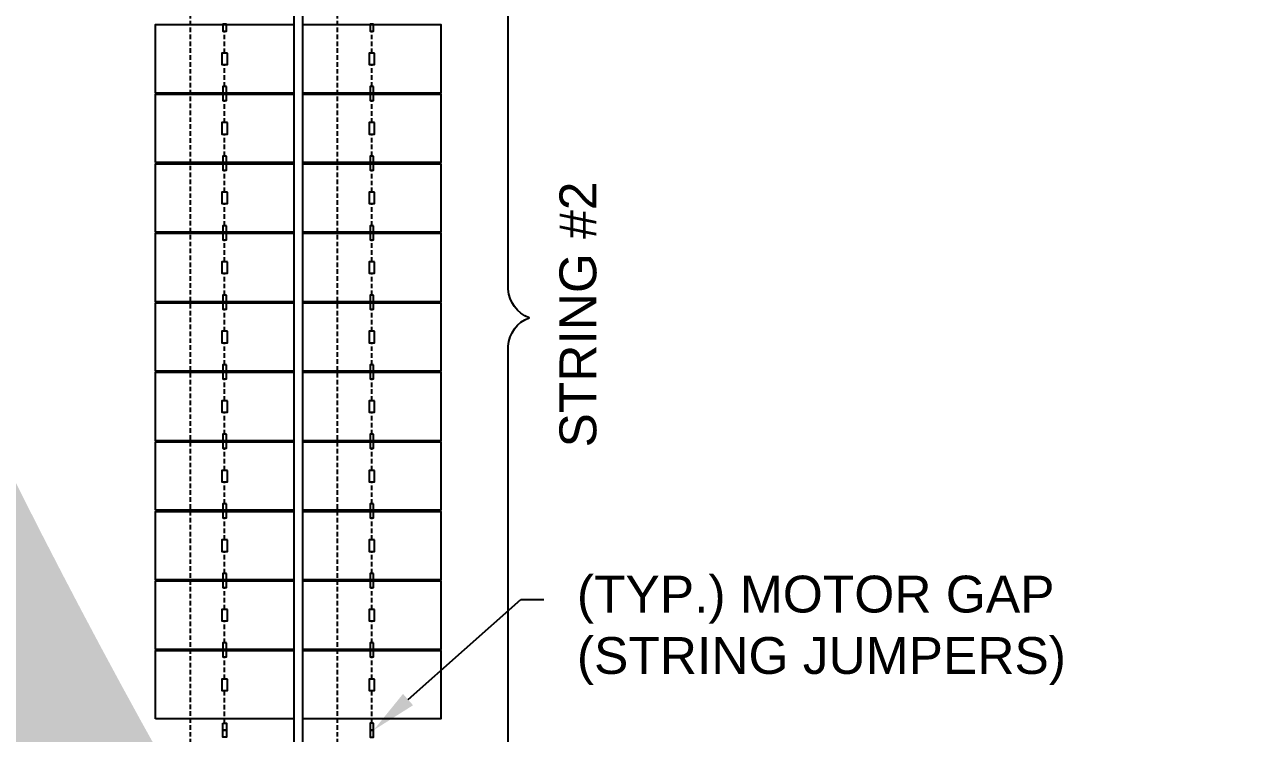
# Model space of a CAD drawing. Header units: feet. Extents: x -327 to 55127, y -2634 to 4121.
# Drawn here: x 1373.2 to 1439.2, y 256.4 to 294.9 of the extents above; entities that cross this region are included whole.
import ezdxf
from ezdxf import colors
from ezdxf.entities.mleader import LeaderData, LeaderLine
from ezdxf.enums import TextEntityAlignment as Align
from ezdxf.math import Vec2, Vec3

# ---------------------------------------------------------------- set-up
doc = ezdxf.new("R2018")
doc.units = ezdxf.units.FT
doc.header["$MEASUREMENT"] = 0
doc.linetypes.add('HIDDEN', pattern=[0.375, 0.25, -0.125])
for name, color, linetype in [('E-HARN-COMP', 8, 'Continuous'), ('E-TRNK-CABL-NEG', 6, 'HIDDEN'), ('E-TRUNK-CABLE-POS', 6, 'HIDDEN'), ('G-ANNO-TEXT', 1, 'Continuous'), ('PVcase PV Modules (full frames)', 142, 'Continuous')]:
    doc.layers.add(name, color=color, linetype=linetype)
doc.styles.add('NEI-A', font='arial.ttf')
doc.styles.get("Standard").update_dxf_attribs({"font": 'arial.ttf'})

# ---------------------------------------------------------------- blocks, each defined once
blk = doc.blocks.new('DETAIL_TITLE')
at = {"style": 'NEI-A', "flags": 8}
blk.add_attdef('#', text='', height=0.2, dxfattribs=at).set_placement((0.5922, -0.5109), align=Align.MIDDLE_CENTER)
at = {"lineweight": 30, "flags": 104}
blk.add_attdef('DETAIL_TITLE', text='', height=0.2, dxfattribs=at).set_placement((0.9099, -0.52514), align=Align.BOTTOM_LEFT)
at = {"style": 'NEI-A'}
for tag, p in [('SCALE:', (0.93865, -0.73792)), ('1"_=_', (1.5474, -0.73792))]:
    blk.add_attdef(tag, text='', height=0.1, dxfattribs=at).set_placement(p, align=Align.BOTTOM_LEFT)
blk = doc.blocks.new('HT72-18X (2x39)')
for points in [[(49978.573, 17293.928), (49978.573, 17143.993), (49979.065, 17143.993), (49979.065, 17293.928), (49978.573, 17293.928)], [(49971.076, 17255.704), (49971.076, 17259.421), (49978.573, 17259.421), (49978.573, 17255.704), (49971.076, 17255.704)], [(49979.065, 17255.704), (49979.065, 17259.421), (49986.562, 17259.421), (49986.562, 17255.704), (49979.065, 17255.704)], [(49971.076, 17251.928), (49971.076, 17255.645), (49978.573, 17255.645), (49978.573, 17251.928), (49971.076, 17251.928)], [(49979.065, 17251.928), (49979.065, 17255.645), (49986.562, 17255.645), (49986.562, 17251.928), (49979.065, 17251.928)], [(49971.076, 17248.152), (49971.076, 17251.869), (49978.573, 17251.869), (49978.573, 17248.152), (49971.076, 17248.152)], [(49979.065, 17248.152), (49979.065, 17251.869), (49986.562, 17251.869), (49986.562, 17248.152), (49979.065, 17248.152)], [(49971.076, 17244.375), (49971.076, 17248.093), (49978.573, 17248.093), (49978.573, 17244.375), (49971.076, 17244.375)], [(49979.065, 17244.375), (49979.065, 17248.093), (49986.562, 17248.093), (49986.562, 17244.375), (49979.065, 17244.375)], [(49971.076, 17240.599), (49971.076, 17244.316), (49978.573, 17244.316), (49978.573, 17240.599), (49971.076, 17240.599)], [(49979.065, 17240.599), (49979.065, 17244.316), (49986.562, 17244.316), (49986.562, 17240.599), (49979.065, 17240.599)], [(49971.076, 17236.823), (49971.076, 17240.54), (49978.573, 17240.54), (49978.573, 17236.823), (49971.076, 17236.823)], [(49979.065, 17236.823), (49979.065, 17240.54), (49986.562, 17240.54), (49986.562, 17236.823), (49979.065, 17236.823)], [(49971.076, 17233.047), (49971.076, 17236.764), (49978.573, 17236.764), (49978.573, 17233.047), (49971.076, 17233.047)], [(49979.065, 17233.047), (49979.065, 17236.764), (49986.562, 17236.764), (49986.562, 17233.047), (49979.065, 17233.047)], [(49971.076, 17229.27), (49971.076, 17232.988), (49978.573, 17232.988), (49978.573, 17229.27), (49971.076, 17229.27)], [(49979.065, 17229.27), (49979.065, 17232.988), (49986.562, 17232.988), (49986.562, 17229.27), (49979.065, 17229.27)], [(49971.076, 17225.494), (49971.076, 17229.211), (49978.573, 17229.211), (49978.573, 17225.494), (49971.076, 17225.494)], [(49979.065, 17225.494), (49979.065, 17229.211), (49986.562, 17229.211), (49986.562, 17225.494), (49979.065, 17225.494)], [(49971.076, 17221.718), (49971.076, 17225.435), (49978.573, 17225.435), (49978.573, 17221.718), (49971.076, 17221.718)], [(49979.065, 17221.718), (49979.065, 17225.435), (49986.562, 17225.435), (49986.562, 17221.718), (49979.065, 17221.718)]]:
    blk.add_lwpolyline(points)

msp = doc.modelspace()

# ---------------------------------------------------------------- linework, layer by layer
at = {"layer": 'E-HARN-COMP'}
for points in [[(1384.12, 294.916), (1383.926, 294.916), (1383.926, 294.536), (1384.12, 294.536)], [(1392.109, 294.916), (1391.915, 294.916), (1391.915, 294.536), (1392.109, 294.536)], [(1384.174, 293.339), (1383.872, 293.339), (1383.872, 292.718), (1384.174, 292.718)], [(1392.162, 293.339), (1391.861, 293.339), (1391.861, 292.718), (1392.162, 292.718)], [(1384.12, 291.52), (1383.926, 291.52), (1383.926, 291.14), (1384.12, 291.14)], [(1392.109, 291.52), (1391.915, 291.52), (1391.915, 291.14), (1392.109, 291.14)], [(1384.12, 291.14), (1383.926, 291.14), (1383.926, 290.76), (1384.12, 290.76)], [(1392.109, 291.14), (1391.915, 291.14), (1391.915, 290.76), (1392.109, 290.76)], [(1384.174, 289.563), (1383.872, 289.563), (1383.872, 288.941), (1384.174, 288.941)], [(1392.162, 289.563), (1391.861, 289.563), (1391.861, 288.941), (1392.162, 288.941)], [(1384.12, 287.744), (1383.926, 287.744), (1383.926, 287.364), (1384.12, 287.364)], [(1384.12, 287.364), (1383.926, 287.364), (1383.926, 286.984), (1384.12, 286.984)], [(1392.109, 287.744), (1391.915, 287.744), (1391.915, 287.364), (1392.109, 287.364)], [(1392.109, 287.364), (1391.915, 287.364), (1391.915, 286.984), (1392.109, 286.984)], [(1384.174, 285.786), (1383.872, 285.786), (1383.872, 285.165), (1384.174, 285.165)], [(1392.162, 285.786), (1391.861, 285.786), (1391.861, 285.165), (1392.162, 285.165)], [(1384.12, 283.968), (1383.926, 283.968), (1383.926, 283.588), (1384.12, 283.588)], [(1384.12, 283.588), (1383.926, 283.588), (1383.926, 283.207), (1384.12, 283.207)], [(1392.109, 283.968), (1391.915, 283.968), (1391.915, 283.588), (1392.109, 283.588)], [(1392.109, 283.588), (1391.915, 283.588), (1391.915, 283.207), (1392.109, 283.207)], [(1384.174, 282.01), (1383.872, 282.01), (1383.872, 281.389), (1384.174, 281.389)], [(1392.162, 282.01), (1391.861, 282.01), (1391.861, 281.389), (1392.162, 281.389)], [(1384.12, 280.192), (1383.926, 280.192), (1383.926, 279.811), (1384.12, 279.811)], [(1392.109, 280.192), (1391.915, 280.192), (1391.915, 279.811), (1392.109, 279.811)], [(1384.12, 279.811), (1383.926, 279.811), (1383.926, 279.431), (1384.12, 279.431)], [(1392.109, 279.811), (1391.915, 279.811), (1391.915, 279.431), (1392.109, 279.431)], [(1384.174, 278.234), (1383.872, 278.234), (1383.872, 277.613), (1384.174, 277.613)], [(1392.162, 278.234), (1391.861, 278.234), (1391.861, 277.613), (1392.162, 277.613)], [(1384.12, 276.415), (1383.926, 276.415), (1383.926, 276.035), (1384.12, 276.035)], [(1392.109, 276.415), (1391.915, 276.415), (1391.915, 276.035), (1392.109, 276.035)], [(1384.12, 276.035), (1383.926, 276.035), (1383.926, 275.655), (1384.12, 275.655)], [(1392.109, 276.035), (1391.915, 276.035), (1391.915, 275.655), (1392.109, 275.655)], [(1384.174, 274.458), (1383.872, 274.458), (1383.872, 273.836), (1384.174, 273.836)], [(1392.162, 274.458), (1391.861, 274.458), (1391.861, 273.836), (1392.162, 273.836)], [(1384.12, 272.639), (1383.926, 272.639), (1383.926, 272.259), (1384.12, 272.259)], [(1384.12, 272.259), (1383.926, 272.259), (1383.926, 271.879), (1384.12, 271.879)], [(1392.109, 272.639), (1391.915, 272.639), (1391.915, 272.259), (1392.109, 272.259)], [(1392.109, 272.259), (1391.915, 272.259), (1391.915, 271.879), (1392.109, 271.879)], [(1384.174, 270.681), (1383.872, 270.681), (1383.872, 270.06), (1384.174, 270.06)], [(1392.162, 270.681), (1391.861, 270.681), (1391.861, 270.06), (1392.162, 270.06)], [(1384.12, 268.863), (1383.926, 268.863), (1383.926, 268.483), (1384.12, 268.483)], [(1392.109, 268.863), (1391.915, 268.863), (1391.915, 268.483), (1392.109, 268.483)], [(1384.12, 268.483), (1383.926, 268.483), (1383.926, 268.102), (1384.12, 268.102)], [(1392.109, 268.483), (1391.915, 268.483), (1391.915, 268.102), (1392.109, 268.102)], [(1384.174, 266.905), (1383.872, 266.905), (1383.872, 266.284), (1384.174, 266.284)], [(1392.162, 266.905), (1391.861, 266.905), (1391.861, 266.284), (1392.162, 266.284)], [(1384.12, 265.087), (1383.926, 265.087), (1383.926, 264.706), (1384.12, 264.706)], [(1392.109, 265.087), (1391.915, 265.087), (1391.915, 264.706), (1392.109, 264.706)], [(1384.12, 264.706), (1383.926, 264.706), (1383.926, 264.326), (1384.12, 264.326)], [(1392.109, 264.706), (1391.915, 264.706), (1391.915, 264.326), (1392.109, 264.326)], [(1384.174, 263.129), (1383.872, 263.129), (1383.872, 262.508), (1384.174, 262.508)], [(1392.162, 263.129), (1391.861, 263.129), (1391.861, 262.508), (1392.162, 262.508)], [(1384.12, 261.31), (1383.926, 261.31), (1383.926, 260.93), (1384.12, 260.93)], [(1392.109, 261.31), (1391.915, 261.31), (1391.915, 260.93), (1392.109, 260.93)], [(1384.12, 260.93), (1383.926, 260.93), (1383.926, 260.55), (1384.12, 260.55)], [(1392.109, 260.93), (1391.915, 260.93), (1391.915, 260.55), (1392.109, 260.55)], [(1384.174, 259.353), (1383.872, 259.353), (1383.872, 258.731), (1384.174, 258.731)], [(1392.162, 259.353), (1391.861, 259.353), (1391.861, 258.731), (1392.162, 258.731)], [(1383.926, 256.955), (1384.12, 256.955), (1384.12, 256.575), (1383.926, 256.575)], [(1383.926, 256.575), (1384.12, 256.575), (1384.12, 256.195), (1383.926, 256.195)], [(1392.109, 256.955), (1391.915, 256.955), (1391.915, 256.575), (1392.109, 256.575)], [(1392.109, 256.575), (1391.915, 256.575), (1391.915, 256.195), (1392.109, 256.195)]]:
    msp.add_lwpolyline(points, close=True, dxfattribs=at)
at = {"layer": 'E-TRNK-CABL-NEG'}
for points in [[(1384.023, 291.52), (1384.023, 292.718)], [(1392.012, 291.52), (1392.012, 292.718)], [(1384.023, 287.744), (1384.023, 288.941)], [(1392.012, 287.744), (1392.012, 288.941)], [(1384.023, 283.968), (1384.023, 285.165)], [(1392.012, 283.968), (1392.012, 285.165)], [(1384.023, 280.192), (1384.023, 281.389)], [(1392.012, 280.192), (1392.012, 281.389)], [(1384.023, 276.415), (1384.023, 277.613)], [(1392.012, 276.415), (1392.012, 277.613)], [(1384.023, 272.639), (1384.023, 273.836)], [(1392.012, 272.639), (1392.012, 273.836)], [(1384.023, 268.863), (1384.023, 270.06)], [(1392.012, 268.863), (1392.012, 270.06)], [(1384.023, 265.087), (1384.023, 266.284)], [(1392.012, 265.087), (1392.012, 266.284)], [(1384.023, 261.31), (1384.023, 262.508)], [(1392.012, 261.31), (1392.012, 262.508)], [(1384.023, 256.955), (1384.023, 258.731)], [(1392.012, 256.955), (1392.012, 258.731)]]:
    msp.add_lwpolyline(points, dxfattribs=at)
at = {"layer": 'E-TRUNK-CABLE-POS'}
for points in [[(1392.012, 327.325), (1392.012, 328.099), (1390.138, 328.099), (1390.138, 229.595), (1380.275, 229.595)], [(1384.023, 327.325), (1384.023, 328.099), (1382.149, 328.099), (1382.149, 230.142), (1380.275, 230.142)], [(1384.023, 293.339), (1384.023, 294.536)], [(1392.012, 293.339), (1392.012, 294.536)], [(1384.023, 289.563), (1384.023, 290.76)], [(1392.012, 289.563), (1392.012, 290.76)], [(1384.023, 285.786), (1384.023, 286.984)], [(1392.012, 285.786), (1392.012, 286.984)], [(1384.023, 282.01), (1384.023, 283.207)], [(1392.012, 282.01), (1392.012, 283.207)], [(1384.023, 278.234), (1384.023, 279.431)], [(1392.012, 278.234), (1392.012, 279.431)], [(1384.023, 274.458), (1384.023, 275.655)], [(1392.012, 274.458), (1392.012, 275.655)], [(1384.023, 270.681), (1384.023, 271.879)], [(1392.012, 270.681), (1392.012, 271.879)], [(1384.023, 266.905), (1384.023, 268.102)], [(1392.012, 266.905), (1392.012, 268.102)], [(1384.023, 263.129), (1384.023, 264.326)], [(1392.012, 263.129), (1392.012, 264.326)], [(1384.023, 259.353), (1384.023, 260.55)], [(1392.012, 259.353), (1392.012, 260.55)]]:
    msp.add_lwpolyline(points, dxfattribs=at)
at = {"layer": 'G-ANNO-TEXT', "flags": 128}
msp.add_lwpolyline([(1398.279, 229.07, 0.298343), (1399.416, 230.612), (1399.416, 277.429, -0.298343), (1400.554, 278.971, -0.298343), (1399.416, 280.514), (1399.416, 327.331, 0.298343), (1398.279, 328.873)], format="xyb", dxfattribs=at)

# ---------------------------------------------------------------- block references
at = {"layer": 'G-ANNO-TEXT'}
ref = msp.add_blockref('DETAIL_TITLE', (61.137, 1018.095), dxfattribs=dict(at, xscale=128.9267043143703, yscale=128.9267043143703, zscale=128.9267043143703))
lines = msp.add_mtext('{\\LDC BLOCK TYPE-2 (3) STRINGS (52) MODULES [580W-NORTH MOTOR GAP] }', dxfattribs={"layer": '0', "insert": (178.447, 989.068), "char_height": 988.13781, "attachment_point": 1})
ref.add_attrib('DETAIL_TITLE', '', (178.447, 989.068)).embed_mtext(lines)
at = {"layer": 'PVcase PV Modules (full frames)', "color": 144, "true_color": 0x007ca5}
msp.add_blockref('HT72-18X (2x39)', (-48590.801, -16964.534), dxfattribs=at)

# ---------------------------------------------------------------- leaders
at = {"layer": 'G-ANNO-TEXT'}
ml = msp.add_multileader_mtext('Standard', dxfattribs=at)
ml.set_content('(TYP.) MOTOR GAP\\P(STRING JUMPERS)', color=256, style='NEI-A')
ml.set_leader_properties()
ml.build(insert=Vec2(0, 0))
ml.multileader.update_dxf_attribs({"dogleg_length": 0.0625, "arrow_head_size": 2.5, "scale": 20})
ctx = ml.context
ctx.base_point, ctx.scale, ctx.char_height, ctx.arrow_head_size, ctx.landing_gap_size, ctx.plane_origin = Vec3(1401.341, 263.67, -1.908), 20, 2, 2.5, 1.8, Vec3(1925.094, -264.85, -1.908)
notes = []
notes.append((ctx, [(0, (1, 1, 0), (1400.091, 263.67, -1.908), (1, 0), 1.25, [(1, [(1392.109, 256.575, -1.908)], 0, [])])]))
ctx.mtext.insert, ctx.mtext.width, ctx.mtext.flow_direction = Vec3(1403.141, 264.964, -1.908), 31.22925, 5
for ctx, leaders in notes:
    for number, flags, end, landing, length, lines in leaders:
        leader = LeaderData()
        leader.index, (leader.has_last_leader_line, leader.has_dogleg_vector, leader.attachment_direction) = number, flags
        leader.last_leader_point, leader.dogleg_vector, leader.dogleg_length = Vec3(end), Vec3(landing), length
        for number, points, colour, breaks in lines:
            line = LeaderLine()
            line.index, line.vertices, line.color, line.breaks = number, Vec3.list(points), colors.encode_raw_color(colour), breaks
            leader.lines.append(line)
        ctx.leaders.append(leader)

# ---------------------------------------------------------------- next in the draw order: texts
at = {"layer": 'G-ANNO-TEXT', "insert": (1404.225, 286.364, -3.817), "char_height": 2, "width": 14.31195, "attachment_point": 9, "rotation": 90, "style": 'NEI-A', "bg_fill": 3, "box_fill_scale": 1.5, "bg_fill_color": 256, "bg_fill_transparency": 0}
msp.add_mtext('STRING #2', dxfattribs=at)

# ---------------------------------------------------------------- next in the draw order: leaders
at = {"layer": 'G-ANNO-TEXT'}
ml = msp.add_multileader_mtext('Standard', dxfattribs=at)
ml.set_content('(TYP.) MOTOR GAP\\P(STRING JUMPERS)', color=256, style='NEI-A')
ml.set_leader_properties()
ml.build(insert=Vec2(0, 0))
ml.multileader.update_dxf_attribs({"dogleg_length": 0.0625, "arrow_head_size": 2.5, "scale": 20})
ctx = ml.context
ctx.base_point, ctx.scale, ctx.char_height, ctx.arrow_head_size, ctx.landing_gap_size, ctx.plane_origin = Vec3(1300.201, 292.752, -1.908), 20, 2, 2.5, 1.8, Vec3(1821.903, -235.327, -1.908)
notes = []
notes.append((ctx, [(0, (1, 1, 0), (1298.951, 292.752, -1.908), (1, 0), 1.25, [(1, [(1288.917, 277.549, -1.908)], 0, [])])]))
ctx.mtext.insert, ctx.mtext.width, ctx.mtext.flow_direction = Vec3(1302.001, 294.046, -1.908), 34.81101, 5
for ctx, leaders in notes:
    for number, flags, end, landing, length, lines in leaders:
        leader = LeaderData()
        leader.index, (leader.has_last_leader_line, leader.has_dogleg_vector, leader.attachment_direction) = number, flags
        leader.last_leader_point, leader.dogleg_vector, leader.dogleg_length = Vec3(end), Vec3(landing), length
        for number, points, colour, breaks in lines:
            line = LeaderLine()
            line.index, line.vertices, line.color, line.breaks = number, Vec3.list(points), colors.encode_raw_color(colour), breaks
            leader.lines.append(line)
        ctx.leaders.append(leader)

doc.saveas('drawing.dxf')
